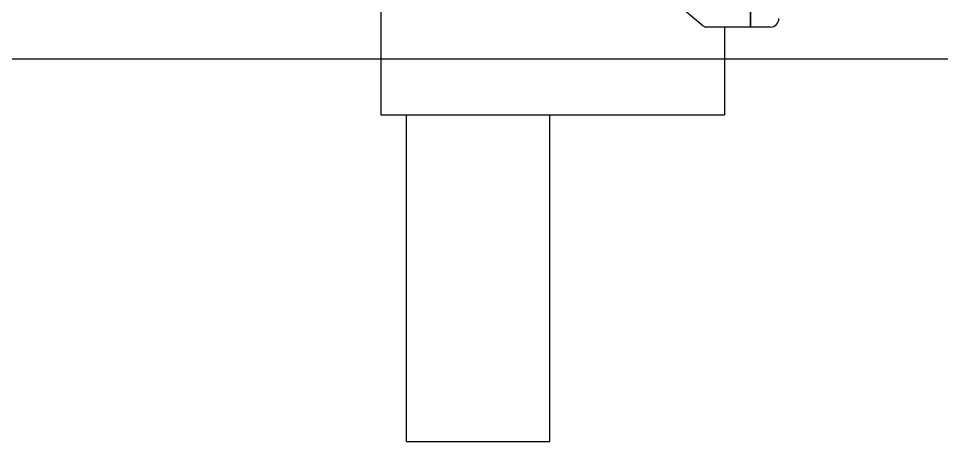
# Model space of a CAD drawing. Extents: x -1899985 to -450366, y 556196 to 2151267.
# Drawn here: x -1066957 to -1066451, y 576293 to 576525 of the extents above; entities that cross this region are included whole.
import ezdxf

# ---------------------------------------------------------------- set-up
doc = ezdxf.new("R2010")
doc.units = 0
doc.header["$LTSCALE"] = 1000
doc.header["$MEASUREMENT"] = 0
for name, color, linetype in [('A-LIN-V', 9, 'Continuous'), ('EWHS5T6M-1', 7, 'Continuous'), ('EWHS5T6M-3', 7, 'Continuous'), ('FHSGH10105-主梁-06', 7, 'Continuous'), ('S-SB', 21, 'Continuous'), ('取电臂', 7, 'Continuous')]:
    doc.layers.add(name, color=color, linetype=linetype)

# ---------------------------------------------------------------- blocks, each defined once
blk = doc.blocks.new('吊车5')
at = {"layer": 'EWHS5T6M-1', "color": 3, "linetype": 'Continuous'}
for p, q in [((1559772.41, -79715.89), (1559772.41, -79836.34)), ((1559772.41, -79715.89), (1559772.41, -79836.34)), ((1559960.98, -79788.29), (1559960.98, -79836.34)), ((1559960.98, -79788.29), (1559960.98, -79836.34)), ((1559784.98, -79836.34), (1559898.12, -79836.34)), ((1559784.98, -79836.34), (1559786.55, -79836.34)), ((1559865.12, -79836.34), (1559898.12, -79836.34))]:
    blk.add_line(p, q, dxfattribs=at)
at = {"layer": 'EWHS5T6M-3', "color": 3, "linetype": 'Continuous'}
for p, q in [((1559975.12, -79788.29), (1559975.12, -79617.45)), ((1559772.41, -79715.89), (1559772.41, -79836.34)), ((1559772.41, -79715.89), (1559772.41, -79836.34)), ((1559975.12, -79732.15), (1559975.12, -79788.29)), ((1559949.1, -79787.55), (1559917.57, -79761.09)), ((1559975.12, -79788.29), (1559951.12, -79788.29)), ((1559960.98, -79788.29), (1559960.98, -79836.34)), ((1559960.98, -79788.29), (1559960.98, -79836.34)), ((1559975.12, -79788.29), (1559960.98, -79788.29)), ((1559986.12, -79788.29), (1559975.12, -79788.29)), ((1559986.12, -79788.29), (1559975.12, -79788.29)), ((1559772.41, -79836.34), (1559784.98, -79836.34)), ((1559772.41, -79836.34), (1559784.98, -79836.34)), ((1559784.98, -79836.34), (1559948.41, -79836.34)), ((1559784.98, -79836.34), (1559786.55, -79836.34)), ((1559865.12, -79836.34), (1559948.41, -79836.34)), ((1559948.41, -79836.34), (1559960.98, -79836.34)), ((1559948.41, -79836.34), (1559960.98, -79836.34))]:
    blk.add_line(p, q, dxfattribs=at)
for centre, radius, start, end in [((1559986.12, -79783.57), 4.71, 270, 0), ((1559986.12, -79783.57), 4.71, 270, 0), ((1559951.12, -79785.14), 3.14, 230, 270)]:
    blk.add_arc(centre, radius, start, end, dxfattribs=at)
at = {"layer": 'FHSGH10105-主梁-06', "color": 3, "linetype": 'Continuous'}
blk.add_line((1555299.54, -79805.62), (1563769.29, -79805.62), dxfattribs=at)
at = {"layer": '取电臂', "color": 3, "linetype": 'Continuous'}
for p, q in [((1559786.55, -80015.48), (1559786.55, -79836.34)), ((1559786.55, -80015.48), (1559786.55, -79836.34)), ((1559865.12, -80015.48), (1559865.12, -79836.34)), ((1559865.12, -80015.48), (1559865.12, -79836.34)), ((1559786.55, -80015.48), (1559792.83, -80015.48)), ((1559786.55, -80015.48), (1559792.83, -80015.48)), ((1559792.83, -80015.48), (1559858.83, -80015.48)), ((1559792.83, -80015.48), (1559858.83, -80015.48)), ((1559858.83, -80015.48), (1559865.12, -80015.48)), ((1559858.83, -80015.48), (1559865.12, -80015.48))]:
    blk.add_line(p, q, dxfattribs=at)
blk = doc.blocks.new('G$C20E3758E')
at = {"layer": 'S-SB', "xscale": 0.6363000000750548, "yscale": 0.6363000000750548, "zscale": 0.6363000000750548}
blk.add_blockref('吊车5', (-994678.75, 52810.36), dxfattribs=at)

msp = doc.modelspace()

# ---------------------------------------------------------------- block references
at = {"layer": 'A-LIN-V', "xscale": 1.571585729816195, "yscale": 1.571585729816195, "zscale": 1.571585729816195}
msp.add_blockref('G$C20E3758E', (-1063307.76, 573312.07), dxfattribs=at)

doc.saveas('drawing.dxf')
